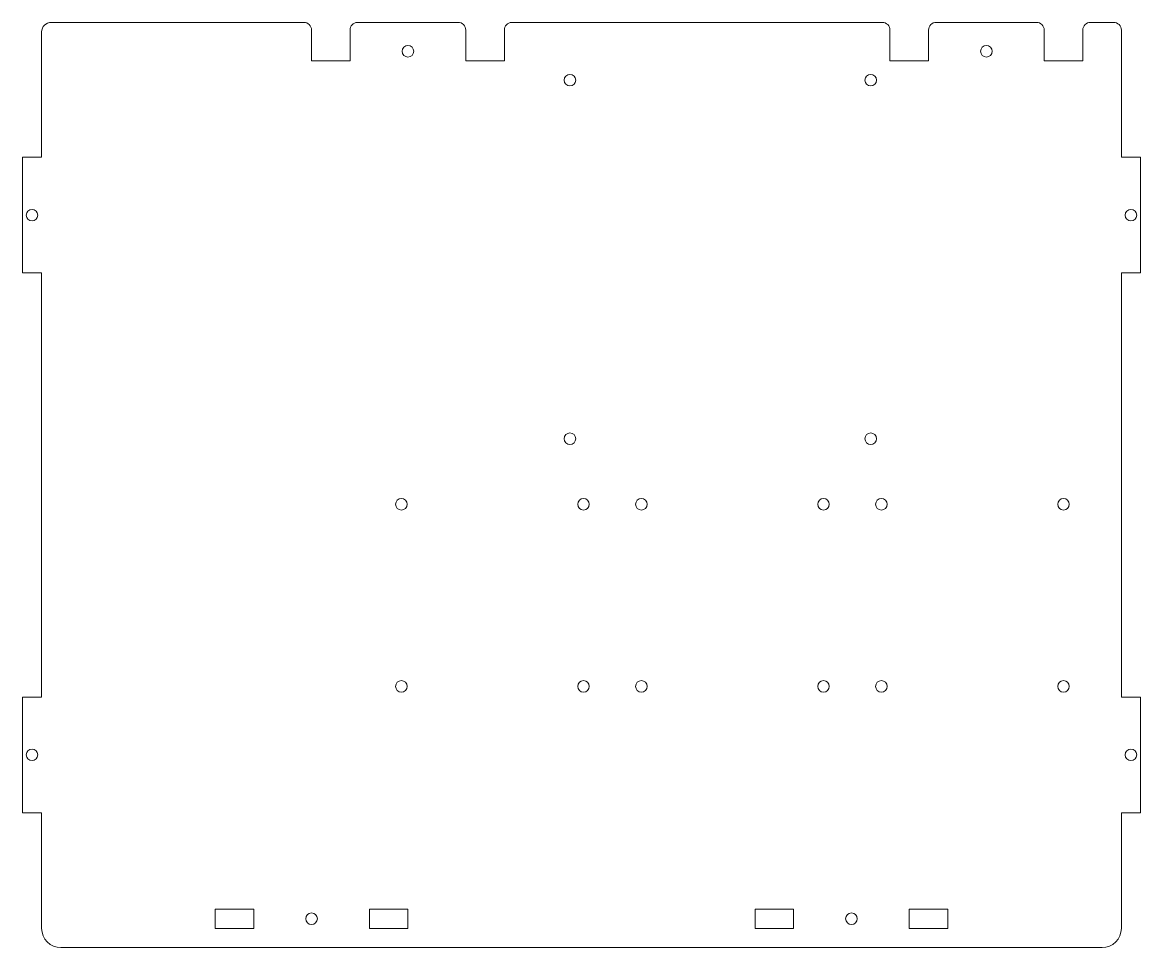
# Model space of a CAD drawing. Header units: millimetres. Extents: x -5 to 285, y -5 to 235.
import ezdxf

# ---------------------------------------------------------------- set-up
doc = ezdxf.new("R2010")
doc.units = ezdxf.units.MM
doc.layers.get('0').update_dxf_attribs({"linetype": 'CONTINUOUS', "lineweight": 0, "true_color": 0x000000})

# ---------------------------------------------------------------- blocks, each defined once
blk = doc.blocks.new('slot')
for p, q in [((5, 5), (15, 5)), ((5, 5), (5, 0)), ((15, 0), (15, 5)), ((45, 5), (45, 0)), ((45, 5), (55, 5)), ((55, 0), (55, 5)), ((5, 0), (15, 0)), ((45, 0), (55, 0))]:
    blk.add_line(p, q)
blk.add_circle((30, 2.5), 1.5)
blk = doc.blocks.new('stepperdriverboardholes')
for centre in [(-23.62, 23.62), (23.62, 23.62), (-23.62, -23.62), (23.62, -23.62)]:
    blk.add_circle(centre, 1.5)

msp = doc.modelspace()

# ---------------------------------------------------------------- linework, layer by layer
for p, q in [((8, 235), (2.5, 235)), ((8, 235), (68, 235)), ((108, 235), (81.87, 235)), ((218, 235), (121.88, 235)), ((258, 235), (232, 235)), ((278, 235), (272, 235)), ((0, 232.5), (0, 200)), ((70, 225), (70, 233)), ((80, 233), (80, 225)), ((110, 225), (110, 233)), ((120, 233), (120, 225)), ((220, 225), (220, 233)), ((230, 233), (230, 225)), ((260, 225), (260, 233)), ((270, 233), (270, 225)), ((280, 200), (280, 233)), ((80, 225), (70, 225)), ((120, 225), (110, 225)), ((230, 225), (220, 225)), ((270, 225), (260, 225)), ((-5, 200), (0, 200)), ((-5, 200), (-5, 170)), ((280, 200), (285, 200)), ((285, 170), (285, 200)), ((-5, 170), (0, 170)), ((0, 170), (0, 60)), ((280, 170), (285, 170)), ((280, 60), (280, 170)), ((-5, 60), (0, 60)), ((-5, 60), (-5, 30)), ((280, 60), (285, 60)), ((285, 30), (285, 60)), ((-5, 30), (0, 30)), ((0, 30), (0, 0)), ((280, 30), (285, 30)), ((280, 0), (280, 30)), ((5, -5), (275, -5))]:
    msp.add_line(p, q)
for centre in [(95, 227.5), (245, 227.5), (137, 220), (215, 220), (-2.5, 185), (282.5, 185), (137, 127), (215, 127), (-2.5, 45), (282.5, 45)]:
    msp.add_circle(centre, 1.5)
for centre, radius, start, end in [((2.5, 232.5), 2.5, 90, 179.9809), ((68, 233), 2, 0, 90), ((81.94, 233.06), 1.94, 91.8476, 181.8476), ((108, 233), 2, 0, 90), ((121.94, 233.06), 1.94, 91.8476, 181.8476), ((218, 233), 2, 0, 90), ((232, 233), 2, 90, 180), ((258, 233), 2, 0, 90), ((272, 233), 2, 90, 180), ((278, 233), 2, 0, 90), ((275, 0), 5, 270, 0), ((5, 0), 5, 180, 270)]:
    msp.add_arc(centre, radius, start, end)

# ---------------------------------------------------------------- block references
for name, p in [('stepperdriverboardholes', (116.9, 86.38)), ('stepperdriverboardholes', (179.14, 86.38)), ('stepperdriverboardholes', (241.38, 86.38)), ('slot', (40, 0)), ('slot', (180, 0))]:
    msp.add_blockref(name, p)

doc.saveas('drawing.dxf')
